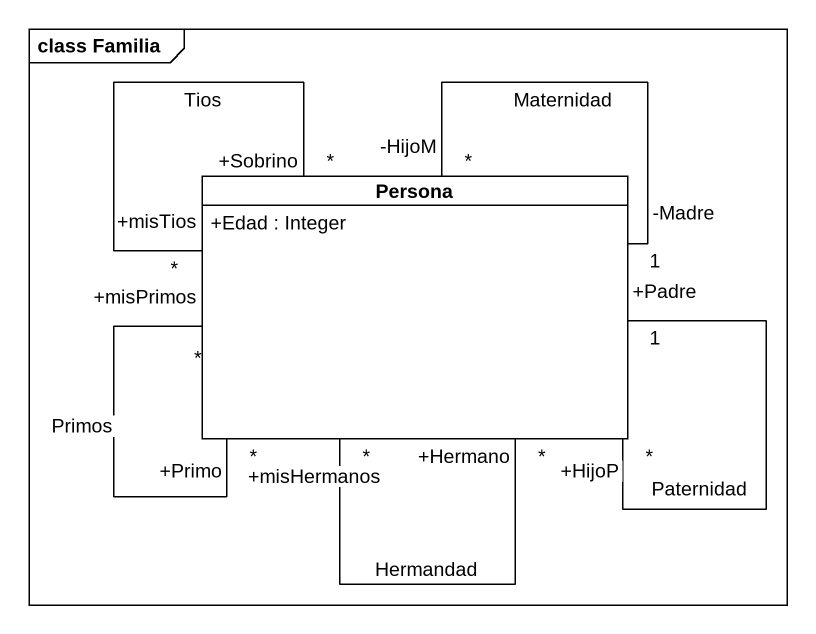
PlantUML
@startuml
mainframe class Familia
hide circle
hide empty members
skinparam classAttributeIconSize 0
class Persona {
  +Edad : Integer
}
Persona "+HijoP\n*" -- "+Padre\n1" Persona : Paternidad
Persona "+misPrimos\n*" -- "+Primo\n*" Persona : Primos
Persona "+misTios\n*" -- "+Sobrino\n*" Persona : Tios
Persona "*\n-HijoM" -- "1\n-Madre" Persona : Maternidad
Persona "+misHermanos\n*" -- "+Hermano\n*" Persona : Hermandad
@enduml
